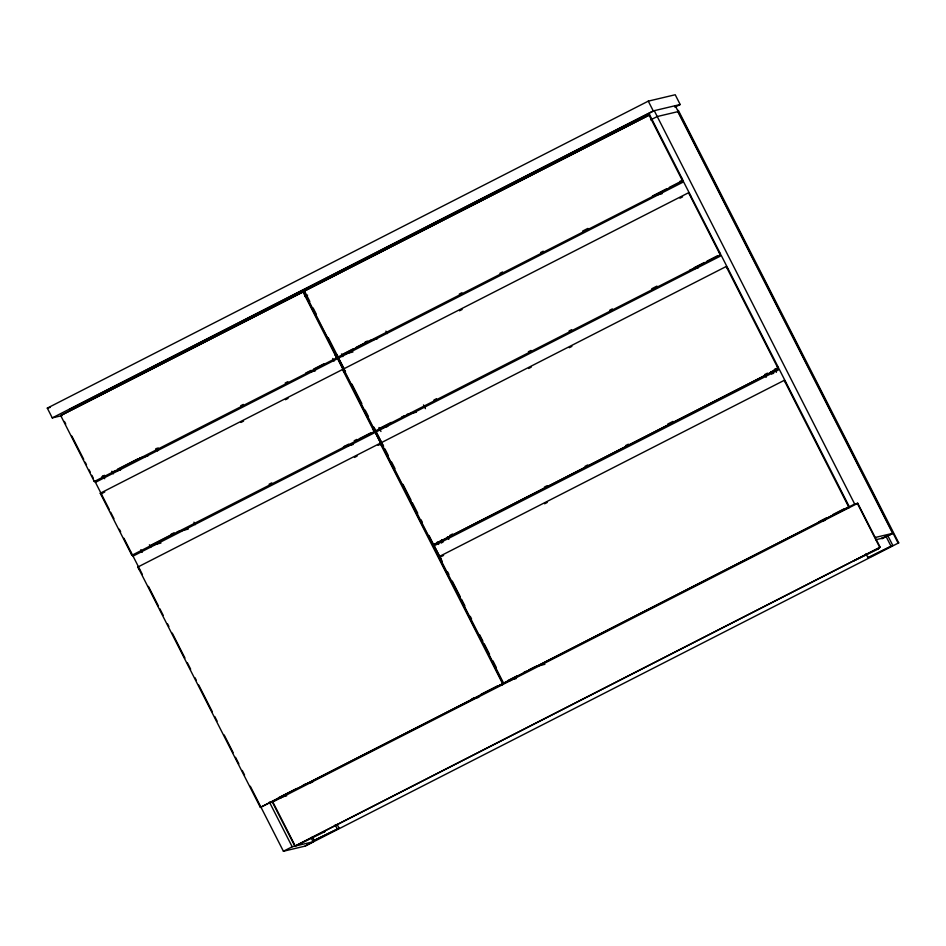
<?xml version="1.0" encoding="UTF-8"?>
<svg xmlns="http://www.w3.org/2000/svg" width="946" height="946" viewBox="0 0 946 946"><rect width="100%" height="100%" fill="white"/><g stroke="black" fill="none" stroke-linecap="round" stroke-linejoin="round"><path stroke-width="1.42" d="M250.288 786.232L283.41 851.246L305.026 846.126L313.161 841.786L311.151 837.849M62.2 415.542L52.278 417.896L47.3 408.128L648.282 101.139L675.219 94.754L680.198 104.521L674.936 107.205M52.278 417.896L653.26 110.919L680.198 104.521M60.698 415.542L303.571 291.652L337.19 357.623L94.304 481.514L60.698 415.542L303.571 291.652M303.914 291.309L649.642 114.88L683.249 180.852L337.521 357.269L303.914 291.309L649.642 114.88M304.99 296.476L307.616 295.128M650.671 119.894L657.245 116.535L678.223 111.569M101.884 476.654L104.509 475.318M155.57 449.232L158.195 447.896M240.686 405.751L243.311 404.415M285.207 383.012L287.832 381.676M364.813 342.357L367.426 341.009M459.283 294.1L461.908 292.752M499.961 273.323L502.586 271.975M540.627 252.547L543.252 251.198M582.618 231.096L587.868 228.412M679.725 181.49L682.338 180.154L681.617 177.943M117.541 469.228L138.341 458.609M311.045 370.383L305.854 373.043L315.467 370.761M313.646 369.058L324.04 363.749M353.615 348.636L341.92 354.62L352.917 352.007M356.216 347.312L366.61 342.003M666.729 188.703L652.433 196.011L662.058 193.729M669.33 187.379L679.736 182.07M337.687 358.593L344.51 372.31L342.523 369.496L100.276 493.233L131.896 555.29L374.782 431.4L337.687 358.593L95.44 482.342M344.852 370.572L338.514 358.132L683.603 181.857L720.852 254.628L375.113 431.057L343.504 368.999L688.593 192.724L690.58 195.538M100.276 493.233L100.832 494.013L104.758 492.003M240.946 422.448L243.56 421.112M285.467 399.709L288.081 398.361M459.52 310.796L462.145 309.448M679.961 198.199L682.586 196.851M170.907 534.384L173.532 533.047M269.113 484.222L271.739 482.886M354.23 440.741L356.855 439.405M433.895 400.052L436.52 398.715M528.365 351.794L530.99 350.458M569.043 331.017L571.668 329.681M609.721 310.241L612.346 308.893M651.711 288.79L656.95 286.106M151.242 545.002L174.632 533.047M348.648 444.171L343.445 446.819L353.071 444.537M359.042 438.849L370.737 432.878M391.206 422.424L379.512 428.396L387.754 426.445M401.612 417.115L404.202 415.779M693.926 267.801L704.332 262.491M706.934 261.167L717.328 255.846M375.278 432.381L382.113 446.098L380.115 443.284L137.868 567.021L260.363 807.423L503.248 683.532L375.278 432.381L133.031 556.118M382.444 444.348L376.106 431.92L721.349 255.609L778.854 368.479L433.623 544.79L431.778 541.94L433.126 544.908L778.215 368.633L777.222 365.582M433.126 544.908L381.096 442.787L726.185 266.512L728.172 269.326M354.478 457.438L357.103 456.09M378.057 445.389L380.67 444.052M528.601 368.491L531.226 367.154M569.279 347.714L571.904 346.378M449.918 535.353L452.543 534.005M544.388 487.095L547.013 485.747M585.066 466.319L587.691 464.971M625.744 445.531L628.369 444.194M667.722 424.092L672.973 421.408M767.454 373.15L764.829 374.486L766.154 377.312M774.005 369.803L777.943 367.793M439.098 556.626L441.096 559.441L434.119 545.759L779.35 369.46L849.319 506.76L503.579 683.189L439.098 556.626L784.199 380.363L786.185 383.177M439.654 557.407L443.591 555.397M544.624 503.792L547.249 502.444M296.642 788.491L278.443 797.785L286.685 795.834M303.134 785.168L305.735 783.844M474.514 697.628L471.912 698.952L478.782 697.32M481.006 694.305L497.903 685.673M517.084 675.882L507.978 680.529L516.232 678.578M523.576 672.559L526.177 671.234M528.779 669.91L535.27 666.587L544.896 664.305M819.804 521.258L826.296 517.935M832.799 514.624L844.494 508.641M295.27 846.031L880.17 547.273L857.762 503.296L854.676 504.017L260.363 807.423M857.762 503.296L272.436 802.161L294.845 846.138L880.17 547.273M881.223 538.463L887.809 535.637L892.788 545.404L869.871 557.111L867.931 557.572L865.957 553.694M882.145 538.723L892.657 533.355L677.797 111.663M887.821 535.933L893.083 533.248L875.192 537.494M283.41 851.246L292.184 846.765L313.161 841.786M312.357 836.737L314.226 840.403L339.082 828.247L337.107 824.368M867.931 557.572L892.788 545.404M339.082 828.247L314.226 840.403M305.026 846.126L898.7 542.874L678.365 110.434L677.726 110.587M47.3 408.128L50.138 407.454M719.208 251.731L720.213 254.781L688.593 192.724M72.156 408.778L69.354 409.452L654.254 110.682L854.676 504.017M369.212 340.678L377.466 338.715M690.036 269.787L698.278 267.836M337.19 357.623L335.191 354.809L336.551 357.765L302.933 291.806M338.514 358.132L343.954 368.502M345.491 371.813L343.504 368.999M139.641 457.935L147.883 455.984M112.349 471.877L120.591 469.925M406.804 414.454L416.429 412.172M374.119 428.006L375.113 431.057M102.263 496.047L100.832 494.013M374.782 431.4L372.795 428.585L374.143 431.553L342.523 369.496M376.106 431.92L383.615 446.323M383.083 445.601L381.096 442.787M177.233 531.723L188.23 529.11M149.941 545.665L160.938 543.051M130.903 552.239L131.896 555.29M433.623 544.79L429.082 535.566M434.119 545.759L442.255 561.427M845.901 508.499L848.988 507.777M818.503 521.92L825.373 520.288M875.819 539.74L883.174 538.002M898.7 542.874L898.061 543.016L675.231 105.704M876.729 549.212L878.68 548.751L853.824 560.919M508.12 681.049L511.207 680.316M503.579 683.189L504.218 683.036M499.346 685.531L502.432 684.798M307.107 783.525L312.606 782.212M278.55 798.306L281.636 797.584M269.776 802.787L272.862 802.066L294.608 844.743M323.024 832.054L324.975 831.593L300.119 843.749M137.868 567.021L139.511 569.918M885.858 536.098L890.836 545.866M857.336 503.39L879.745 547.367M648.282 101.139L653.26 110.919M649.003 115.034L682.61 180.993L682.338 180.154M726.185 266.512L778.215 368.633M784.199 380.363L848.68 506.914M775.176 369.389L776.453 371.896M774.963 369.271L776.299 371.896M772.314 370.998L773.603 373.54M770.623 371.612L771.96 374.238M385.921 331.135L387.186 333.619M423.512 404.912L425.416 408.648M447.47 536.689L448.806 539.315M441.616 539.669L442.953 542.295M440.351 540.556L441.64 543.099M437.371 541.94L438.637 544.447M341.482 353.981L342.819 356.607M378.956 427.533L380.966 431.482M304.553 291.155L309.827 301.502M313.114 307.97L316.413 314.439M328.274 337.722L338.16 357.115L336.528 354.218M351.912 384.1L361.845 403.599M365.156 410.103L368.467 416.607M373.765 427.001L375.751 430.903L374.616 428.987M384.951 448.948L388.286 455.511M391.632 462.074L394.979 468.625M403.008 484.376L411.025 500.127M412.361 502.752L417.718 513.252M421.065 519.815L422.401 522.44M447.588 571.881L448.924 574.494M452.247 581.033L460.253 596.725M461.577 599.35L464.912 605.889M470.245 616.343L471.569 618.956M479.575 634.648L482.898 641.187M484.234 643.8L489.567 654.265M492.901 660.805L496.224 667.344M336.173 354.312L337.521 357.269M380.115 443.284L502.61 683.686M332.708 358.463L334.044 361.088M156.35 448.404L157.615 450.887M193.942 522.18L195.207 524.675M335.156 824.829L337.131 828.708M111.9 471.25L113.236 473.875M149.385 544.801L150.721 547.438M103.126 475.732L104.663 478.735M140.824 549.721L142.172 552.346M269.409 802.078L292.184 846.765M64.411 421.443L65.747 424.068M71.872 436.094L83.733 459.366M85.175 462.192L86.512 464.817M89.007 469.713L90.331 472.302M91.868 475.33L93.205 477.967M94.553 480.592L109.287 509.504M110.67 512.235L113.981 518.739M119.326 529.228L120.662 531.853M123.926 538.239L139.736 569.267M140.091 569.965L142.408 574.529M148.439 586.366L158.49 606.09M159.827 608.716L163.185 615.29M167.548 623.863L168.885 626.489M172.231 633.063L179.267 646.851M179.598 647.525L184.967 658.038M187.308 662.626L190.654 669.2M195.006 677.75L196.342 680.375M198.695 684.987L206.736 700.761M207.056 701.412L212.424 711.924M214.777 716.548L217.107 721.124M224.155 734.947L233.177 752.673M235.542 757.308L238.889 763.883M242.247 770.458L244.565 775.011M94.032 480.663L94.304 481.514"/></g></svg>
